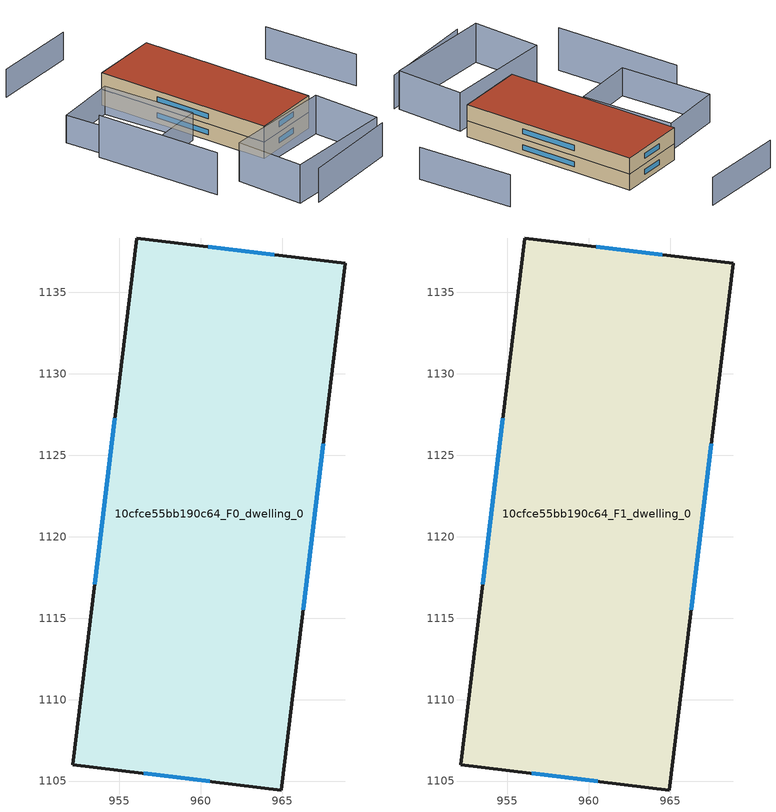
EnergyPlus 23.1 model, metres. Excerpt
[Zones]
10cfce55bb190c64_F0_dwelling_0
 floor ground (EU_floor_Construction): 968.89,1136.77 964.93,1104.45 952.14,1106.02 956.09,1138.33 z0
 wall outside (EU_wall_Construction): 956.09,1138.33 952.14,1106.02 964.93,1104.45 968.89,1136.77 956.09,1138.33 z0:3
 window (EU_Window_Construction): 954.73,1127.27 953.49,1117.08 / 964.5,1137.31 960.47,1137.8 / 966.29,1115.52 967.53,1125.71 / 956.52,1105.48 960.55,1104.99 z1.03:1.97
10cfce55bb190c64_F1_dwelling_0
 floor to 10cfce55bb190c64_F0_dwelling_0 (EU_floor_Construction): 968.88,1136.77 964.93,1104.45 952.13,1106.02 956.08,1138.33 z3
 wall outside (EU_wall_Construction): 956.09,1138.33 952.14,1106.02 964.93,1104.45 968.89,1136.77 956.09,1138.33 z3:6
 window (EU_Window_Construction): 954.73,1127.27 953.49,1117.08 / 964.5,1137.31 960.47,1137.8 / 966.29,1115.52 967.53,1125.71 / 956.52,1105.48 960.55,1104.99 z4.03:4.97
 roof outside (EU_roof_Construction): 964.93,1104.45 968.89,1136.77 956.09,1138.33 952.14,1106.02 z6
shading: 942.93,1091 961.9,1089.21 z0:6.3; 961.65,1090.08 941.23,1093.47 / 941.23,1093.47 943.29,1105.92 / 943.29,1105.92 963.72,1102.53 / 963.72,1102.53 961.65,1090.08 z0:7.2; 981.54,1104.44 983.04,1122.06 z0:5.9; 939.8,1130.2 937.32,1106.92 z0:7.9; 967.07,1151.25 951.18,1153.54 / 940.36,1120.28 941.71,1137.33 / 941.71,1137.33 953.55,1136.39 / 953.55,1136.39 952.2,1119.34 / 952.2,1119.34 940.36,1120.28 z0:5.2
[Building]
EU S2 Campaign: North Axis=0; Terrain=City; Solar Distribution=FullExterior
[Site:Location]
Cape.Town.Intl.AP: Latitude=-33.965; Longitude=18.602; Time Zone=2; Elevation=46
[SizingPeriod:WeatherFileDays]
AnnualSizingPeriod: Begin Month=1; Begin Day of Month=1; End Month=12; End Day of Month=31; Day of Week for Start Day=Monday; Use Weather File Daylight Saving Period=No; Use Weather File Rain and Snow Indicators=No
[MATERIAL]
EU_InternalMass_Material: Roughness=MediumRough; Thickness=0.1; Conductivity=1; Density=1800; Specific Heat=900; Thermal Absorptance=0.9; Solar Absorptance=0.7; Visible Absorptance=0.7
[MATERIAL:NOMASS] Roughness=MediumRough; Thermal Absorptance=0.9; Solar Absorptance=0.7; Visible Absorptance=0.7
Name | Thermal Resistance
EU_wall_NoMass | 0.493876
EU_roof_NoMass | 0.449382
EU_floor_NoMass | 1.25
[WINDOWMATERIAL:SIMPLEGLAZINGSYSTEM]
EU_Window_SimpleGlazing: UFactor=4.4; Solar Heat Gain Coefficient=0.85; Visible Transmittance=0.85
[CONSTRUCTION]
EU_wall_Construction: EU_wall_NoMass
EU_roof_Construction: EU_roof_NoMass
EU_floor_Construction: EU_floor_NoMass
EU_Window_Construction: EU_Window_SimpleGlazing
EU_InternalMass_Construction: EU_InternalMass_Material
[ZONE] Type=1; Multiplier=1; Ceiling Height=autocalculate; Volume=1259.54; Floor Area=autocalculate; Part of Total Floor Area=Yes
10cfce55bb190c64_F0_dwelling_0; 10cfce55bb190c64_F1_dwelling_0
[INTERNALMASS] Construction=EU_InternalMass_Construction; Surface Area=419.848
Name | Zone or ZoneList
10cfce55bb190c64_F0_dwelling_0_EU_InternalMass | 10cfce55bb190c64_F0_dwelling_0
10cfce55bb190c64_F1_dwelling_0_EU_InternalMass | 10cfce55bb190c64_F1_dwelling_0
[OTHEREQUIPMENT] Fuel Type=Electricity; Design Level Calculation Method=Watts/Area; Power per Zone Floor Area=1; Fraction Latent=0; Fraction Radiant=0; Fraction Lost=0; Carbon Dioxide Generation Rate=0; EndUse Subcategory=EU_Step8_InternalGains
Name | Zone or ZoneList or Space or SpaceList | Schedule
EU_Step8_InternalGain_10cfce55bb190c64_F0_dwelling_0_f000 | 10cfce55bb190c64_F0_dwelling_0 | EU_Step8_GainSchedule_10cfce55bb190c64_F0_dwelling_0_f000
EU_Step8_InternalGain_10cfce55bb190c64_F1_dwelling_0_f000 | 10cfce55bb190c64_F1_dwelling_0 | EU_Step8_GainSchedule_10cfce55bb190c64_F1_dwelling_0_f000
[ZONEVENTILATION:DESIGNFLOWRATE] Schedule=EU_AlwaysOn; Design Flow Rate Calculation Method=AirChanges/Hour; Air Changes per Hour=0.64; Ventilation Type=Natural; Fan Pressure Rise=0; Fan Total Efficiency=1; Constant Term Coefficient=1; Temperature Term Coefficient=0; Velocity Term Coefficient=0; Velocity Squared Term Coefficient=0; Minimum Indoor Temperature=-100; Maximum Indoor Temperature=100; Delta Temperature=-100; Minimum Outdoor Temperature=-100; Maximum Outdoor Temperature=100; Maximum Wind Speed=40
Name | Zone or ZoneList or Space or SpaceList
EU_ConstantAir_10cfce55bb190c64_F0_dwelling_0 | 10cfce55bb190c64_F0_dwelling_0
EU_ConstantAir_10cfce55bb190c64_F1_dwelling_0 | 10cfce55bb190c64_F1_dwelling_0
[HVACTEMPLATE:THERMOSTAT] Constant Heating Setpoint=20; Constant Cooling Setpoint=50
EU_HeatOnly_10cfce55bb190c64_F0_dwelling_0; EU_HeatOnly_10cfce55bb190c64_F1_dwelling_0
[HVACTEMPLATE:ZONE:IDEALLOADSAIRSYSTEM] System Availability Schedule=EU_AlwaysOn; Maximum Heating Supply Air Temperature=50; Minimum Cooling Supply Air Temperature=13; Maximum Heating Supply Air Humidity Ratio=0.0156; Minimum Cooling Supply Air Humidity Ratio=0.0077; Heating Limit=NoLimit; Cooling Limit=NoLimit; Heating Availability Schedule=EU_AlwaysOn; Cooling Availability Schedule=EU_CoolingOff; Dehumidification Control Type=ConstantSensibleHeatRatio; Cooling Sensible Heat Ratio=0.7; Dehumidification Setpoint=60; Humidification Control Type=None; Humidification Setpoint=30; Outdoor Air Method=None; Outdoor Air Flow Rate per Person=0.00944; Outdoor Air Flow Rate per Zone Floor Area=0; Outdoor Air Flow Rate per Zone=0; Demand Controlled Ventilation Type=None; Outdoor Air Economizer Type=NoEconomizer; Heat Recovery Type=None; Sensible Heat Recovery Effectiveness=0.7; Latent Heat Recovery Effectiveness=0.65
Name | Template Thermostat
10cfce55bb190c64_F0_dwelling_0 | EU_HeatOnly_10cfce55bb190c64_F0_dwelling_0
10cfce55bb190c64_F1_dwelling_0 | EU_HeatOnly_10cfce55bb190c64_F1_dwelling_0
[SIZING:ZONE] Zone Cooling Design Supply Air Temperature Input Method=SupplyAirTemperature; Zone Cooling Design Supply Air Temperature=13; Zone Heating Design Supply Air Temperature Input Method=SupplyAirTemperature; Zone Heating Design Supply Air Temperature=50; Zone Cooling Design Supply Air Humidity Ratio=0.008; Zone Heating Design Supply Air Humidity Ratio=0.008; Cooling Design Air Flow Method=DesignDay; Cooling Design Air Flow Rate=0; Cooling Minimum Air Flow per Zone Floor Area=0.000762; Cooling Minimum Air Flow=0; Cooling Minimum Air Flow Fraction=0.2; Heating Design Air Flow Method=DesignDay; Heating Design Air Flow Rate=0; Heating Maximum Air Flow per Zone Floor Area=0.002032; Heating Maximum Air Flow=0.141576; Heating Maximum Air Flow Fraction=0.3; Account for Dedicated Outdoor Air System=No; Dedicated Outdoor Air System Control Strategy=NeutralSupplyAir; Dedicated Outdoor Air Low Setpoint Temperature for Design=autosize; Dedicated Outdoor Air High Setpoint Temperature for Design=autosize; Zone Load Sizing Method=Sensible Load Only No Latent Load; Zone Latent Cooling Design Supply Air Humidity Ratio Input Method=HumidityRatioDifference; Zone Cooling Design Supply Air Humidity Ratio Difference=0.005; Zone Latent Heating Design Supply Air Humidity Ratio Input Method=HumidityRatioDifference; Zone Humidification Design Supply Air Humidity Ratio Difference=0.005
10cfce55bb190c64_F0_dwelling_0; 10cfce55bb190c64_F1_dwelling_0
[SCHEDULE:CONSTANT]
Name | Hourly Value
EU_AlwaysOn | 1
EU_CoolingOff | 0
[SCHEDULE:FILE] Column Number=1; Rows to Skip at Top=0; Number of Hours of Data=8760; Column Separator=Comma; Interpolate to Timestep=No; Minutes per Item=60; Adjust Schedule for Daylight Savings=Yes
Name | File
EU_Step8_GainSchedule_10cfce55bb190c64_F0_dwelling_0_f000 | ../../schedules/10cfce55bb190c64/10cfce55bb190c64_F0_dwelling_0_f000_gain.csv
EU_Step8_GainSchedule_10cfce55bb190c64_F1_dwelling_0_f000 | ../../schedules/10cfce55bb190c64/10cfce55bb190c64_F1_dwelling_0_f000_gain.csv
